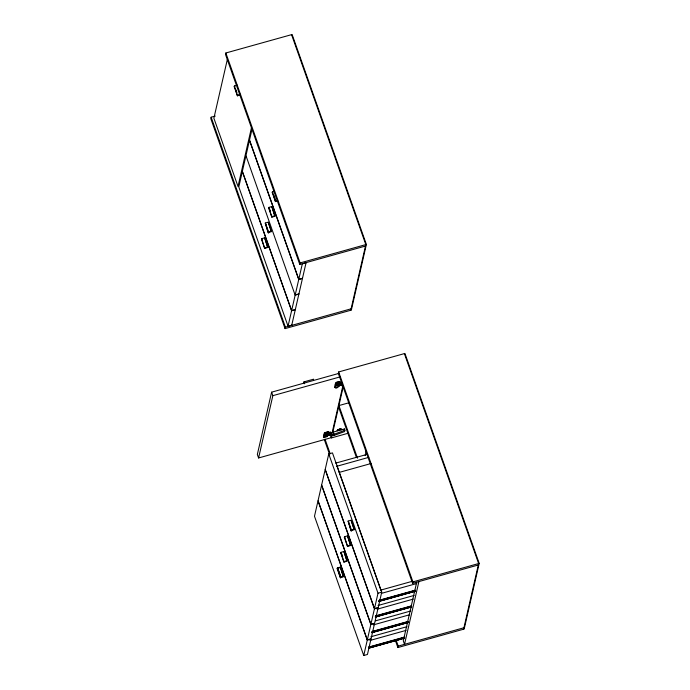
<?xml version="1.0" encoding="UTF-8"?>
<svg xmlns="http://www.w3.org/2000/svg" width="690" height="690" viewBox="0 0 690 690"><rect width="100%" height="100%" fill="white"/><g stroke="black" fill="none" stroke-linecap="round" stroke-linejoin="round"><path stroke-width="1.03" d="M329.346 434.51A3.433 1.13 -19.1 0 1 327.681 435.131L327.181 436.666L323.463 437.201L324.447 432.742L328.449 431.681L328.293 433.337L325.188 434.088M331.157 433.674A3.433 1.13 -19.1 0 0 328.38 432.94L328.337 431.949L324.404 432.785M341.498 384.209A3.433 1.13 -19.1 0 1 339.109 385.21L339.23 385.563C333.322 393.74 333.305 379.474 339.885 381.837M342.033 382.76A3.433 1.13 -19.1 0 0 339.816 383.019L339.773 382.036L335.84 382.872M341.024 429.689L340.782 429.309C340.636 427.377 340.55 430.457 342.059 429.577M341.032 429.094L340.92 428.74M327.828 435.364C327.12 431.371 327.077 436.063 328.604 435.123A3.157 1.035 -19.1 0 0 330.018 434.459M341.447 384.537A3.157 1.035 -19.1 0 1 340.041 385.21L336.548 385.339L336.849 384.02L340.437 382.605A3.157 1.035 -19.1 0 1 341.705 382.536M339.264 385.443L338.712 383.864L339.489 383.631A3.157 1.035 -19.1 0 0 340.239 383.312M337.582 429.654L337.134 430.758L337.988 429.758L340.61 428.982M215.246 116.067L211.14 117.205L210.804 118.663L285.065 328.604L351.339 310.103L366.373 244.441L292.12 34.5L225.846 52.992L225.509 54.45L299.771 264.391L365.484 246.045M227.433 59.055L213.883 118.232L238.016 186.464L251.565 127.279M240.456 94.772L237.438 95.824L234.221 86.724L234.384 86L237.36 85.172M234.824 86.354L234.221 86.724M237.438 95.824L234.384 86M245.899 155.897L242.371 171.301L291.629 310.56L295.346 309.525M252.117 128.745L249.53 140.036L298.787 279.295L302.505 278.26M261.501 239.387L261.674 238.662L264.641 237.834L267.746 247.443L264.719 248.486L261.501 239.387L262.062 239.232M265.253 223.034L268.298 232.858L271.437 231.297L268.22 222.206L265.253 223.034L268.298 232.858M268.669 208.13L268.833 207.397L271.8 206.569L274.905 216.177L271.886 217.221L268.669 208.13L269.272 207.75M277.682 200.773L275.465 201.592L272.248 192.493L272.412 191.768L274.387 191.216M272.852 192.122L272.248 192.493M264.641 237.834L267.746 247.443M268.22 222.206L271.325 231.805M271.8 206.569L274.905 216.177M264.719 248.486L261.674 238.662M271.886 217.221L268.833 207.397M275.465 201.592L272.412 191.768M285.065 328.604L285.401 327.146L211.14 117.205M299.771 264.391L300.107 262.933L225.846 52.992M338.842 373.402L271.61 392.17L257.344 454.46L258.586 457.962L330.984 437.753L331.692 434.64M288.049 326.189L291.577 310.793L242.319 171.534L238.792 186.93L288.049 326.189L291.758 325.154M291.629 310.56L295.156 295.156L245.951 155.664L249.478 140.268L298.736 279.528L295.208 294.923L298.925 293.888M298.787 279.295L302.315 263.89L306.032 262.856M258.586 457.962L272.852 395.663L271.61 392.17M291.706 325.387L306.084 262.623M313.45 379.905L313.614 379.181L303.962 381.88L304.031 382.907M350.779 310.259L365.821 244.596L291.56 34.655M324.481 433.216L323.515 437.434L324.197 437.52M335.918 383.304L335.193 387.668M395.37 640.449L397.88 647.548L464.154 629.056L479.196 563.385L404.935 353.453L338.661 371.945L338.333 373.394L412.586 583.335L478.308 564.998M325.542 434.286L326.016 433.579L325.24 435.606L327.897 435.079M339.325 385.158L336.668 385.684L336.849 384.02M327.474 436.485L327.681 435.131M338.523 386.788L339.109 385.21M328.992 434.165L329.294 432.854L330.769 434.191L334.089 434.243L344.914 430.267L344.448 428.947L333.313 432.061L334.089 434.243L333.788 435.554L330.467 435.502L328.604 433.07M341.878 385.701L340.403 384.365L340.696 383.054L342.171 384.39L341.878 385.701L343.534 385.727M330.467 435.502L330.769 434.191M332.175 432.561L342.87 385.839M347.889 433.32L331.502 437.891L332.226 434.76M332.701 432.665L343.24 386.642M328.751 453.942L325.223 469.347L374.48 608.606L378.198 607.571L381.717 592.167L332.459 452.907L328.751 453.942L378.008 593.202L374.48 608.606M339.791 429.594C339.86 431.655 337.272 429.094 339.86 429.965M344.155 430.258L344.448 428.947M344.914 430.267L344.612 431.569L333.788 435.554M337.194 568.698L337.358 567.974L340.334 567.145L343.43 576.754L340.412 577.797L337.194 568.698L337.755 568.543M340.774 553.07L340.938 552.345L343.913 551.517L347.01 561.117L343.991 562.169L340.774 553.07L341.334 552.914M344.353 537.432L344.526 536.708L347.493 535.88L350.598 545.488L347.57 546.532L344.353 537.432L344.914 537.277M348.105 521.079L351.15 530.903L354.289 529.342L351.072 520.251L348.105 521.079L351.15 530.903M365.183 455.555L366.14 451.372M340.334 567.145L343.077 575.736M343.913 551.517L347.01 561.117M347.493 535.88L350.598 545.488M351.072 520.251L354.177 529.851M340.412 577.797L337.358 567.974M343.991 562.169L340.938 552.345M347.57 546.532L344.526 536.708M363.742 655.5L367.27 640.104L318.012 500.845L314.485 516.241L363.742 655.5L367.451 654.465L370.978 639.061L367.27 640.104M367.322 639.872L370.849 624.467L321.592 485.208L318.064 500.612L367.322 639.872L371.03 638.828L374.558 623.432L370.849 624.467M370.901 624.234L374.429 608.839L325.171 469.58L321.644 484.975L370.901 624.234L374.61 623.199L378.137 607.804L374.429 608.839M397.88 647.548L398.216 646.099L396.06 640.01L404.366 637.664M412.586 583.335L412.922 581.886L338.661 371.945M416.708 582.257L403.288 640.837L404.53 644.331L418.899 581.575M411.309 606.941L411.637 607.743M411.559 605.855L375.558 615.894M463.602 629.211L478.636 563.54L404.375 353.608M337.169 385.753L336.625 384.175L339.721 383.416L339.696 382.665A3.433 1.13 -19.1 0 1 341.912 382.415M391.584 612.013L392.481 611.763L391.601 612.142M413.664 591.028L414.621 590.951L413.681 591.158M392.256 611.797L391.765 611.668M388.737 627.607L387.918 627.564L388.798 627.193M337.798 429.456L337.695 430.025M336.97 384.373L337.445 383.657M338.065 429.715L337.807 429.879M410.886 606.795L410.058 606.708L410.878 606.363M406.703 622.354L407.169 622.182M338.919 429.422L339.411 429.266M395.732 596.22L395.077 596.264L395.698 595.918M406.746 622.121L407.402 622.044M377.904 615.799L377.413 615.816M395.525 596.16C397.121 595.988 394.18 596.885 395.62 596.272M327.284 433.786L328.061 433.544A3.157 1.035 -19.1 0 0 329.466 432.88M340.92 382.993L340.015 383.261L340.403 384.365M324.938 436.934L326.775 436.425M237.602 95.099L240.577 94.263M275.629 200.868L277.613 200.316M272.05 216.496L275.017 215.668M268.47 232.125L271.437 231.297M264.891 247.762L267.858 246.934M300.107 262.933L366.373 244.441M298.736 279.528L302.453 278.493M295.156 295.156L298.865 294.121M291.577 310.793L295.286 309.75M285.401 327.146L351.115 308.81M272.852 395.663L340.075 376.904M349.149 402.71L338.911 405.573L357.515 458.169M335.668 463.128L367.641 454.21M336.78 466.285L368.753 457.358M339.247 472.391L371.211 463.473M351.322 530.179L354.289 529.342M347.743 545.807L350.71 544.979M344.163 561.436L347.13 560.608M337.798 568.327L339.411 567.879M340.575 577.073L343.551 576.245M380.595 590.148L412.568 581.221M412.922 581.886L479.196 563.385M378.008 593.202L381.717 592.167M381.708 593.297L416.777 583.507M379.146 600.266L415.173 590.209M379.181 600.516L415.104 590.493M379.017 600.843L397.578 595.668M399.639 595.091L415.113 590.769M378.922 601.206L415.026 591.132M378.913 601.283L415.371 591.114M378.974 601.456L415.001 591.399M378.042 605.492L414.138 595.418M377.094 609.21L413.189 599.136M375.602 616.144L411.525 606.122M377.499 615.903L410.498 606.691M375.343 616.843L411.447 606.769M375.326 616.912L411.792 606.752M375.395 617.093L411.421 607.036M375.498 620.836L410.559 611.047M373.514 624.847L409.61 614.773M371.979 631.531L408.014 621.474L408.29 622.354M372.022 631.781L407.945 621.75M372.885 631.824L375.981 630.962M378.042 630.384L388.358 627.503M390.419 626.925L400.726 624.053M402.796 623.475L405.884 622.613M372.798 632.187L406.833 622.691M371.746 632.549L408.204 622.38M371.815 632.721L407.842 622.665M370.884 636.749L406.979 626.675M369.935 640.475L406.031 630.401M368.4 647.16L404.435 637.103L404.711 637.991M368.443 647.41L404.366 637.388M371.367 646.875L381.682 644.003M383.744 643.425L394.059 640.544M369.219 647.815L404.288 638.034M368.693 648.108L404.202 638.121M369.262 648.065L404.262 638.302M398.216 646.099L463.93 627.753M339.791 383.14L340.558 382.95A3.157 1.035 -19.1 0 1 341.826 382.89M339.144 385.098L339.92 384.856A3.157 1.035 -19.1 0 0 341.326 384.183M330.424 433.734A3.157 1.035 -19.1 0 0 329.001 432.518L328.233 432.708L328.293 433.337M328.354 433.053L329.121 432.872A3.157 1.035 -19.1 0 1 330.907 433.725M335.504 387.254L337.246 386.78M326.732 433.38L328.173 432.984A3.243 1.061 -19.5 0 1 327.345 433.225M325.119 435.252L328.483 434.769A3.157 1.035 -19.1 0 0 329.234 434.459M341.628 429.266L341.352 429.327M340.42 428.706L338.402 429.594M333.512 432.621L330.795 433.035L330.225 432.552M338.652 430.353L338.471 429.913L338.919 430.068M273.878 195.374L275.664 200.428M235.851 89.605L236.92 92.633M269.221 207.975L270.29 211.002M338.574 407.022L356.463 457.591M339.946 429.672L339.842 429.37M339.523 430.198L339.023 430.362M338.876 429.801L338.497 430.017M338.764 429.879L338.747 430.379M265.641 223.603L268.859 232.703M330.889 436.149L331.502 437.891M337.031 466.216L380.846 590.079M325.033 439.202L330.053 453.399M303.962 381.88L304.626 383.744M324.343 439.642L329.725 454.848M348.493 521.649L351.71 530.748M341.688 553.923L342.766 556.959M338.16 569.336L340.662 576.417M338.109 569.552L340.61 576.633M339.773 381.699L340.006 382.182M338.98 383.795L339.523 385.374M338.919 386.046L338.997 386.478M334.831 387.168L335.064 387.651M328.337 431.612L328.578 432.104M327.543 433.708L328.095 435.287M327.491 435.968L327.569 436.399M323.394 437.081L323.636 437.564M341.421 384.089A3.243 1.061 -19.5 0 1 339.247 385.089M337.703 385.417A3.243 1.061 -19.5 0 1 336.28 385.184M336.28 384.597A3.243 1.061 -19.5 0 1 338.471 383.131M339.264 382.846A3.243 1.061 -19.5 0 1 341.93 382.579M327.983 432.734A3.243 1.061 -19.5 0 1 330.631 433.587M329.501 434.346A3.243 1.061 -19.5 0 1 327.163 435.192M326.422 435.304A3.243 1.061 -19.5 0 1 325.301 435.243M325.309 434.122A3.243 1.061 -19.5 0 1 325.801 433.734M326.439 433.363A3.243 1.061 -19.5 0 1 327.189 433.018M341.619 384.563A3.433 1.13 -19.1 0 1 339.23 385.563M330.191 434.476A3.433 1.13 -19.1 0 1 327.802 435.476M328.259 432.587A3.433 1.13 -19.1 0 1 331.226 432.966M330.363 432.147A3.157 1.035 -19.1 0 1 330.001 432.509M402.926 637.922L403.822 637.715L402.926 637.922M402.986 638.103L403.883 637.853L402.986 638.103"/></g></svg>
